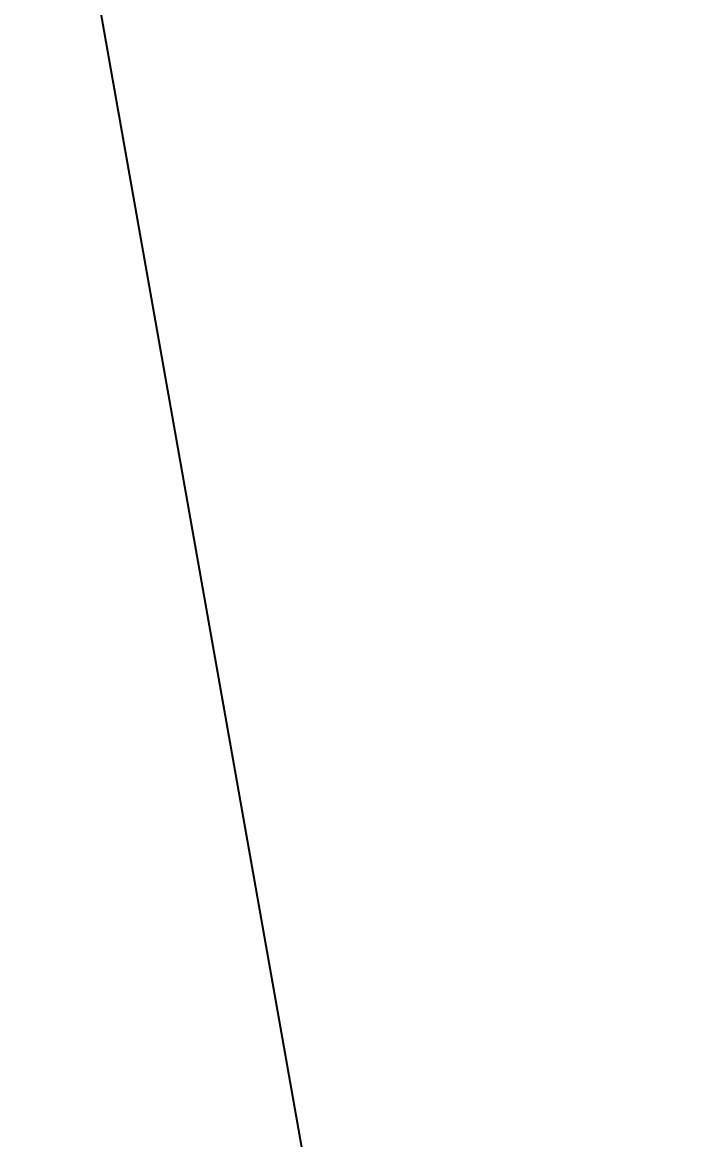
# Model space of a CAD drawing. Header units: millimetres. Extents: x 0 to 8967983, y -224399 to 13801.
# Drawn here: x 69270.62 to 69280.42, y -193854.71 to -193838.23 of the extents above; entities that cross this region are included whole.
import ezdxf
from ezdxf import colors
from ezdxf.entities.mleader import LeaderData, LeaderLine
from ezdxf.math import Vec2, Vec3

# ---------------------------------------------------------------- set-up
doc = ezdxf.new("R2010")
doc.units = ezdxf.units.MM
doc.header["$LTSCALE"] = 10
doc.layers.add('Архитектура', color=251, linetype='Continuous')
doc.layers.get('0').off()
doc.layers.get('0').freeze()
doc.styles.add('ISOCPEUR', font='isocpeur.TTF', dxfattribs={"width": 0.7})

# ---------------------------------------------------------------- blocks, each defined once
blk = doc.blocks.new('_DOTSMALL')
at = {"color": 0, "linetype": 'ByBlock', "const_width": 0.5}
blk.add_lwpolyline([(-0.0625, 0, 1), (0.0625, 0, 1)], format="xyb", close=True, dxfattribs=at)

msp = doc.modelspace()

# ---------------------------------------------------------------- linework, layer by layer
at = {"layer": 'Архитектура', "lineweight": 25, "transparency": 33554684}
for points in [[(69270.361, -193854.889, -0.000016), (69273.118, -193856.814, -0.208057), (69273.675, -193857.521), (69274.061, -193859.355, -0.441111), (69273.863, -193859.637), (69273.365, -193859.725, 0.492552), (69273.185, -193860.005), (69273.304, -193860.672, 0.410627), (69273.938, -193861.11), (69275.259, -193860.876, 0.414326), (69275.704, -193860.24), (69269.919, -193827.604, 0.523933)], [(69270.361, -193854.889, -0.000016), (69273.118, -193856.814, -0.208057), (69273.675, -193857.521), (69274.061, -193859.355, -0.441111), (69273.863, -193859.637), (69273.365, -193859.725, 0.492552), (69273.185, -193860.005), (69273.304, -193860.672, 0.410627), (69273.938, -193861.11), (69275.259, -193860.876, 0.414326), (69275.704, -193860.24), (69269.919, -193827.604, 0.523933)], [(69270.361, -193854.889, -0.000016), (69273.118, -193856.814, -0.208057), (69273.675, -193857.521), (69274.061, -193859.355, -0.441111), (69273.863, -193859.637), (69273.365, -193859.725, 0.492552), (69273.185, -193860.005), (69273.304, -193860.672, 0.410627), (69273.938, -193861.11), (69275.259, -193860.876, 0.414326), (69275.704, -193860.24), (69269.919, -193827.604, 0.523933)], [(69270.361, -193854.889, -0.000016), (69273.118, -193856.814, -0.208057), (69273.675, -193857.521), (69274.061, -193859.355, -0.441111), (69273.863, -193859.637), (69273.365, -193859.725, 0.492552), (69273.185, -193860.005), (69273.304, -193860.672, 0.410627), (69273.938, -193861.11), (69275.259, -193860.876, 0.414326), (69275.704, -193860.24), (69269.919, -193827.604, 0.523933)], [(69270.361, -193854.889, -0.000016), (69273.118, -193856.814, -0.208057), (69273.675, -193857.521), (69274.061, -193859.355, -0.441111), (69273.863, -193859.637), (69273.365, -193859.725, 0.492552), (69273.185, -193860.005), (69273.304, -193860.672, 0.410627), (69273.938, -193861.11), (69275.259, -193860.876, 0.414326), (69275.704, -193860.24), (69269.919, -193827.604, 0.523933)], [(69270.361, -193854.889, -0.000016), (69273.118, -193856.814, -0.208057), (69273.675, -193857.521), (69274.061, -193859.355, -0.441111), (69273.863, -193859.637), (69273.365, -193859.725, 0.492552), (69273.185, -193860.005), (69273.304, -193860.672, 0.410627), (69273.938, -193861.11), (69275.259, -193860.876, 0.414326), (69275.704, -193860.24), (69269.919, -193827.604, 0.523933)], [(69270.361, -193854.889, -0.000016), (69273.118, -193856.814, -0.208057), (69273.675, -193857.521), (69274.061, -193859.355, -0.441111), (69273.863, -193859.637), (69273.365, -193859.725, 0.492552), (69273.185, -193860.005), (69273.304, -193860.672, 0.410627), (69273.938, -193861.11), (69275.259, -193860.876, 0.414326), (69275.704, -193860.24), (69269.919, -193827.604, 0.523933)], [(69270.361, -193854.889, -0.000016), (69273.118, -193856.814, -0.208057), (69273.675, -193857.521), (69274.061, -193859.355, -0.441111), (69273.863, -193859.637), (69273.365, -193859.725, 0.492552), (69273.185, -193860.005), (69273.304, -193860.672, 0.410627), (69273.938, -193861.11), (69275.259, -193860.876, 0.414326), (69275.704, -193860.24), (69269.919, -193827.604, 0.523933)], [(69270.361, -193854.889, -0.000016), (69273.118, -193856.814, -0.208057), (69273.675, -193857.521), (69274.061, -193859.355, -0.441111), (69273.863, -193859.637), (69273.365, -193859.725, 0.492552), (69273.185, -193860.005), (69273.304, -193860.672, 0.410627), (69273.938, -193861.11), (69275.259, -193860.876, 0.414326), (69275.704, -193860.24), (69269.919, -193827.604, 0.523933)], [(69270.361, -193854.889, -0.000016), (69273.118, -193856.814, -0.208057), (69273.675, -193857.521), (69274.061, -193859.355, -0.441111), (69273.863, -193859.637), (69273.365, -193859.725, 0.492552), (69273.185, -193860.005), (69273.304, -193860.672, 0.410627), (69273.938, -193861.11), (69275.259, -193860.876, 0.414326), (69275.704, -193860.24), (69269.919, -193827.604, 0.523933)], [(69270.361, -193854.889, -0.000016), (69273.118, -193856.814, -0.208057), (69273.675, -193857.521), (69274.061, -193859.355, -0.441111), (69273.863, -193859.637), (69273.365, -193859.725, 0.492552), (69273.185, -193860.005), (69273.304, -193860.672, 0.410627), (69273.938, -193861.11), (69275.259, -193860.876, 0.414326), (69275.704, -193860.24), (69269.919, -193827.604, 0.523933)], [(69270.361, -193854.889, -0.000016), (69273.118, -193856.814, -0.208057), (69273.675, -193857.521), (69274.061, -193859.355, -0.441111), (69273.863, -193859.637), (69273.365, -193859.725, 0.492552), (69273.185, -193860.005), (69273.304, -193860.672, 0.410627), (69273.938, -193861.11), (69275.259, -193860.876, 0.414326), (69275.704, -193860.24), (69269.919, -193827.604, 0.523933)], [(69270.361, -193854.889, -0.000016), (69273.118, -193856.814, -0.208057), (69273.675, -193857.521), (69274.061, -193859.355, -0.441111), (69273.863, -193859.637), (69273.365, -193859.725, 0.492552), (69273.185, -193860.005), (69273.304, -193860.672, 0.410627), (69273.938, -193861.11), (69275.259, -193860.876, 0.414326), (69275.704, -193860.24), (69269.919, -193827.604, 0.523933)], [(69270.361, -193854.889, -0.000016), (69273.118, -193856.814, -0.208057), (69273.675, -193857.521), (69274.061, -193859.355, -0.441111), (69273.863, -193859.637), (69273.365, -193859.725, 0.492552), (69273.185, -193860.005), (69273.304, -193860.672, 0.410627), (69273.938, -193861.11), (69275.259, -193860.876, 0.414326), (69275.704, -193860.24), (69269.919, -193827.604, 0.523933)], [(69270.361, -193854.889, -0.000016), (69273.118, -193856.814, -0.208057), (69273.675, -193857.521), (69274.061, -193859.355, -0.441111), (69273.863, -193859.637), (69273.365, -193859.725, 0.492552), (69273.185, -193860.005), (69273.304, -193860.672, 0.410627), (69273.938, -193861.11), (69275.259, -193860.876, 0.414326), (69275.704, -193860.24), (69269.919, -193827.604, 0.523933)], [(69270.361, -193854.889, -0.000016), (69273.118, -193856.814, -0.208057), (69273.675, -193857.521), (69274.061, -193859.355, -0.441111), (69273.863, -193859.637), (69273.365, -193859.725, 0.492552), (69273.185, -193860.005), (69273.304, -193860.672, 0.410627), (69273.938, -193861.11), (69275.259, -193860.876, 0.414326), (69275.704, -193860.24), (69269.919, -193827.604, 0.523933)], [(69270.361, -193854.889, -0.000016), (69273.118, -193856.814, -0.208057), (69273.675, -193857.521), (69274.061, -193859.355, -0.441111), (69273.863, -193859.637), (69273.365, -193859.725, 0.492552), (69273.185, -193860.005), (69273.304, -193860.672, 0.410627), (69273.938, -193861.11), (69275.259, -193860.876, 0.414326), (69275.704, -193860.24), (69269.919, -193827.604, 0.523933)], [(69270.361, -193854.889, -0.000016), (69273.118, -193856.814, -0.208057), (69273.675, -193857.521), (69274.061, -193859.355, -0.441111), (69273.863, -193859.637), (69273.365, -193859.725, 0.492552), (69273.185, -193860.005), (69273.304, -193860.672, 0.410627), (69273.938, -193861.11), (69275.259, -193860.876, 0.414326), (69275.704, -193860.24), (69269.919, -193827.604, 0.523933)], [(69270.361, -193854.889, -0.000016), (69273.118, -193856.814, -0.208057), (69273.675, -193857.521), (69274.061, -193859.355, -0.441111), (69273.863, -193859.637), (69273.365, -193859.725, 0.492552), (69273.185, -193860.005), (69273.304, -193860.672, 0.410627), (69273.938, -193861.11), (69275.259, -193860.876, 0.414326), (69275.704, -193860.24), (69269.919, -193827.604, 0.523933)], [(69270.361, -193854.889, -0.000016), (69273.118, -193856.814, -0.208057), (69273.675, -193857.521), (69274.061, -193859.355, -0.441111), (69273.863, -193859.637), (69273.365, -193859.725, 0.492552), (69273.185, -193860.005), (69273.304, -193860.672, 0.410627), (69273.938, -193861.11), (69275.259, -193860.876, 0.414326), (69275.704, -193860.24), (69269.919, -193827.604, 0.523933)], [(69270.361, -193854.889, -0.000016), (69273.118, -193856.814, -0.208057), (69273.675, -193857.521), (69274.061, -193859.355, -0.441111), (69273.863, -193859.637), (69273.365, -193859.725, 0.492552), (69273.185, -193860.005), (69273.304, -193860.672, 0.410627), (69273.938, -193861.11), (69275.259, -193860.876, 0.414326), (69275.704, -193860.24), (69269.919, -193827.604, 0.523933)], [(69270.361, -193854.889, -0.000016), (69273.118, -193856.814, -0.208057), (69273.675, -193857.521), (69274.061, -193859.355, -0.441111), (69273.863, -193859.637), (69273.365, -193859.725, 0.492552), (69273.185, -193860.005), (69273.304, -193860.672, 0.410627), (69273.938, -193861.11), (69275.259, -193860.876, 0.414326), (69275.704, -193860.24), (69269.919, -193827.604, 0.523933)], [(69270.361, -193854.889, -0.000016), (69273.118, -193856.814, -0.208057), (69273.675, -193857.521), (69274.061, -193859.355, -0.441111), (69273.863, -193859.637), (69273.365, -193859.725, 0.492552), (69273.185, -193860.005), (69273.304, -193860.672, 0.410627), (69273.938, -193861.11), (69275.259, -193860.876, 0.414326), (69275.704, -193860.24), (69269.919, -193827.604, 0.523933)], [(69270.361, -193854.889, -0.000016), (69273.118, -193856.814, -0.208057), (69273.675, -193857.521), (69274.061, -193859.355, -0.441111), (69273.863, -193859.637), (69273.365, -193859.725, 0.492552), (69273.185, -193860.005), (69273.304, -193860.672, 0.410627), (69273.938, -193861.11), (69275.259, -193860.876, 0.414326), (69275.704, -193860.24), (69269.919, -193827.604, 0.523933)], [(69270.361, -193854.889, -0.000016), (69273.118, -193856.814, -0.208057), (69273.675, -193857.521), (69274.061, -193859.355, -0.441111), (69273.863, -193859.637), (69273.365, -193859.725, 0.492552), (69273.185, -193860.005), (69273.304, -193860.672, 0.410627), (69273.938, -193861.11), (69275.259, -193860.876, 0.414326), (69275.704, -193860.24), (69269.919, -193827.604, 0.523933)], [(69270.361, -193854.889, -0.000016), (69273.118, -193856.814, -0.208057), (69273.675, -193857.521), (69274.061, -193859.355, -0.441111), (69273.863, -193859.637), (69273.365, -193859.725, 0.492552), (69273.185, -193860.005), (69273.304, -193860.672, 0.410627), (69273.938, -193861.11), (69275.259, -193860.876, 0.414326), (69275.704, -193860.24), (69269.919, -193827.604, 0.523933)], [(69270.361, -193854.889, -0.000016), (69273.118, -193856.814, -0.208057), (69273.675, -193857.521), (69274.061, -193859.355, -0.441111), (69273.863, -193859.637), (69273.365, -193859.725, 0.492552), (69273.185, -193860.005), (69273.304, -193860.672, 0.410627), (69273.938, -193861.11), (69275.259, -193860.876, 0.414326), (69275.704, -193860.24), (69269.919, -193827.604, 0.523933)], [(69270.361, -193854.889, -0.000016), (69273.118, -193856.814, -0.208057), (69273.675, -193857.521), (69274.061, -193859.355, -0.441111), (69273.863, -193859.637), (69273.365, -193859.725, 0.492552), (69273.185, -193860.005), (69273.304, -193860.672, 0.410627), (69273.938, -193861.11), (69275.259, -193860.876, 0.414326), (69275.704, -193860.24), (69269.919, -193827.604, 0.523933)], [(69270.361, -193854.889, -0.000016), (69273.118, -193856.814, -0.208057), (69273.675, -193857.521), (69274.061, -193859.355, -0.441111), (69273.863, -193859.637), (69273.365, -193859.725, 0.492552), (69273.185, -193860.005), (69273.304, -193860.672, 0.410627), (69273.938, -193861.11), (69275.259, -193860.876, 0.414326), (69275.704, -193860.24), (69269.919, -193827.604, 0.523933)], [(69270.361, -193854.889, -0.000016), (69273.118, -193856.814, -0.208057), (69273.675, -193857.521), (69274.061, -193859.355, -0.441111), (69273.863, -193859.637), (69273.365, -193859.725, 0.492552), (69273.185, -193860.005), (69273.304, -193860.672, 0.410627), (69273.938, -193861.11), (69275.259, -193860.876, 0.414326), (69275.704, -193860.24), (69269.919, -193827.604, 0.523933)], [(69270.361, -193854.889, -0.000016), (69273.118, -193856.814, -0.208057), (69273.675, -193857.521), (69274.061, -193859.355, -0.441111), (69273.863, -193859.637), (69273.365, -193859.725, 0.492552), (69273.185, -193860.005), (69273.304, -193860.672, 0.410627), (69273.938, -193861.11), (69275.259, -193860.876, 0.414326), (69275.704, -193860.24), (69269.919, -193827.604, 0.523933)], [(69270.361, -193854.889, -0.000016), (69273.118, -193856.814, -0.208057), (69273.675, -193857.521), (69274.061, -193859.355, -0.441111), (69273.863, -193859.637), (69273.365, -193859.725, 0.492552), (69273.185, -193860.005), (69273.304, -193860.672, 0.410627), (69273.938, -193861.11), (69275.259, -193860.876, 0.414326), (69275.704, -193860.24), (69269.919, -193827.604, 0.523933)], [(69270.361, -193854.889, -0.000016), (69273.118, -193856.814, -0.208057), (69273.675, -193857.521), (69274.061, -193859.355, -0.441111), (69273.863, -193859.637), (69273.365, -193859.725, 0.492552), (69273.185, -193860.005), (69273.304, -193860.672, 0.410627), (69273.938, -193861.11), (69275.259, -193860.876, 0.414326), (69275.704, -193860.24), (69269.919, -193827.604, 0.523933)], [(69270.361, -193854.889, -0.000016), (69273.118, -193856.814, -0.208057), (69273.675, -193857.521), (69274.061, -193859.355, -0.441111), (69273.863, -193859.637), (69273.365, -193859.725, 0.492552), (69273.185, -193860.005), (69273.304, -193860.672, 0.410627), (69273.938, -193861.11), (69275.259, -193860.876, 0.414326), (69275.704, -193860.24), (69269.919, -193827.604, 0.523933)], [(69270.361, -193854.889, -0.000016), (69273.118, -193856.814, -0.208057), (69273.675, -193857.521), (69274.061, -193859.355, -0.441111), (69273.863, -193859.637), (69273.365, -193859.725, 0.492552), (69273.185, -193860.005), (69273.304, -193860.672, 0.410627), (69273.938, -193861.11), (69275.259, -193860.876, 0.414326), (69275.704, -193860.24), (69269.919, -193827.604, 0.523933)], [(69270.361, -193854.889, -0.000016), (69273.118, -193856.814, -0.208057), (69273.675, -193857.521), (69274.061, -193859.355, -0.441111), (69273.863, -193859.637), (69273.365, -193859.725, 0.492552), (69273.185, -193860.005), (69273.304, -193860.672, 0.410627), (69273.938, -193861.11), (69275.259, -193860.876, 0.414326), (69275.704, -193860.24), (69269.919, -193827.604, 0.523933)], [(69270.361, -193854.889, -0.000016), (69273.118, -193856.814, -0.208057), (69273.675, -193857.521), (69274.061, -193859.355, -0.441111), (69273.863, -193859.637), (69273.365, -193859.725, 0.492552), (69273.185, -193860.005), (69273.304, -193860.672, 0.410627), (69273.938, -193861.11), (69275.259, -193860.876, 0.414326), (69275.704, -193860.24), (69269.919, -193827.604, 0.523933)], [(69270.361, -193854.889, -0.000016), (69273.118, -193856.814, -0.208057), (69273.675, -193857.521), (69274.061, -193859.355, -0.441111), (69273.863, -193859.637), (69273.365, -193859.725, 0.492552), (69273.185, -193860.005), (69273.304, -193860.672, 0.410627), (69273.938, -193861.11), (69275.259, -193860.876, 0.414326), (69275.704, -193860.24), (69269.919, -193827.604, 0.523933)], [(69270.361, -193854.889, -0.000016), (69273.118, -193856.814, -0.208057), (69273.675, -193857.521), (69274.061, -193859.355, -0.441111), (69273.863, -193859.637), (69273.365, -193859.725, 0.492552), (69273.185, -193860.005), (69273.304, -193860.672, 0.410627), (69273.938, -193861.11), (69275.259, -193860.876, 0.414326), (69275.704, -193860.24), (69269.919, -193827.604, 0.523933)], [(69270.361, -193854.889, -0.000016), (69273.118, -193856.814, -0.208057), (69273.675, -193857.521), (69274.061, -193859.355, -0.441111), (69273.863, -193859.637), (69273.365, -193859.725, 0.492552), (69273.185, -193860.005), (69273.304, -193860.672, 0.410627), (69273.938, -193861.11), (69275.259, -193860.876, 0.414326), (69275.704, -193860.24), (69269.919, -193827.604, 0.523933)], [(69270.361, -193854.889, -0.000016), (69273.118, -193856.814, -0.208057), (69273.675, -193857.521), (69274.061, -193859.355, -0.441111), (69273.863, -193859.637), (69273.365, -193859.725, 0.492552), (69273.185, -193860.005), (69273.304, -193860.672, 0.410627), (69273.938, -193861.11), (69275.259, -193860.876, 0.414326), (69275.704, -193860.24), (69269.919, -193827.604, 0.523933)], [(69270.361, -193854.889, -0.000016), (69273.118, -193856.814, -0.208057), (69273.675, -193857.521), (69274.061, -193859.355, -0.441111), (69273.863, -193859.637), (69273.365, -193859.725, 0.492552), (69273.185, -193860.005), (69273.304, -193860.672, 0.410627), (69273.938, -193861.11), (69275.259, -193860.876, 0.414326), (69275.704, -193860.24), (69269.919, -193827.604, 0.523933)], [(69270.361, -193854.889, -0.000016), (69273.118, -193856.814, -0.208057), (69273.675, -193857.521), (69274.061, -193859.355, -0.441111), (69273.863, -193859.637), (69273.365, -193859.725, 0.492552), (69273.185, -193860.005), (69273.304, -193860.672, 0.410627), (69273.938, -193861.11), (69275.259, -193860.876, 0.414326), (69275.704, -193860.24), (69269.919, -193827.604, 0.523933)], [(69270.361, -193854.889, -0.000016), (69273.118, -193856.814, -0.208057), (69273.675, -193857.521), (69274.061, -193859.355, -0.441111), (69273.863, -193859.637), (69273.365, -193859.725, 0.492552), (69273.185, -193860.005), (69273.304, -193860.672, 0.410627), (69273.938, -193861.11), (69275.259, -193860.876, 0.414326), (69275.704, -193860.24), (69269.919, -193827.604, 0.523933)], [(69270.361, -193854.889, -0.000016), (69273.118, -193856.814, -0.208057), (69273.675, -193857.521), (69274.061, -193859.355, -0.441111), (69273.863, -193859.637), (69273.365, -193859.725, 0.492552), (69273.185, -193860.005), (69273.304, -193860.672, 0.410627), (69273.938, -193861.11), (69275.259, -193860.876, 0.414326), (69275.704, -193860.24), (69269.919, -193827.604, 0.523933)], [(69270.361, -193854.889, -0.000016), (69273.118, -193856.814, -0.208057), (69273.675, -193857.521), (69274.061, -193859.355, -0.441111), (69273.863, -193859.637), (69273.365, -193859.725, 0.492552), (69273.185, -193860.005), (69273.304, -193860.672, 0.410627), (69273.938, -193861.11), (69275.259, -193860.876, 0.414326), (69275.704, -193860.24), (69269.919, -193827.604, 0.523933)], [(69270.361, -193854.889, -0.000016), (69273.118, -193856.814, -0.208057), (69273.675, -193857.521), (69274.061, -193859.355, -0.441111), (69273.863, -193859.637), (69273.365, -193859.725, 0.492552), (69273.185, -193860.005), (69273.304, -193860.672, 0.410627), (69273.938, -193861.11), (69275.259, -193860.876, 0.414326), (69275.704, -193860.24), (69269.919, -193827.604, 0.523933)], [(69270.361, -193854.889, -0.000016), (69273.118, -193856.814, -0.208057), (69273.675, -193857.521), (69274.061, -193859.355, -0.441111), (69273.863, -193859.637), (69273.365, -193859.725, 0.492552), (69273.185, -193860.005), (69273.304, -193860.672, 0.410627), (69273.938, -193861.11), (69275.259, -193860.876, 0.414326), (69275.704, -193860.24), (69269.919, -193827.604, 0.523933)], [(69270.361, -193854.889, -0.000016), (69273.118, -193856.814, -0.208057), (69273.675, -193857.521), (69274.061, -193859.355, -0.441111), (69273.863, -193859.637), (69273.365, -193859.725, 0.492552), (69273.185, -193860.005), (69273.304, -193860.672, 0.410627), (69273.938, -193861.11), (69275.259, -193860.876, 0.414326), (69275.704, -193860.24), (69269.919, -193827.604, 0.523933)], [(69270.361, -193854.889, -0.000016), (69273.118, -193856.814, -0.208057), (69273.675, -193857.521), (69274.061, -193859.355, -0.441111), (69273.863, -193859.637), (69273.365, -193859.725, 0.492552), (69273.185, -193860.005), (69273.304, -193860.672, 0.410627), (69273.938, -193861.11), (69275.259, -193860.876, 0.414326), (69275.704, -193860.24), (69269.919, -193827.604, 0.523933)], [(69270.361, -193854.889, -0.000016), (69273.118, -193856.814, -0.208057), (69273.675, -193857.521), (69274.061, -193859.355, -0.441111), (69273.863, -193859.637), (69273.365, -193859.725, 0.492552), (69273.185, -193860.005), (69273.304, -193860.672, 0.410627), (69273.938, -193861.11), (69275.259, -193860.876, 0.414326), (69275.704, -193860.24), (69269.919, -193827.604, 0.523933)], [(69270.361, -193854.889, -0.000016), (69273.118, -193856.814, -0.208057), (69273.675, -193857.521), (69274.061, -193859.355, -0.441111), (69273.863, -193859.637), (69273.365, -193859.725, 0.492552), (69273.185, -193860.005), (69273.304, -193860.672, 0.410627), (69273.938, -193861.11), (69275.259, -193860.876, 0.414326), (69275.704, -193860.24), (69269.919, -193827.604, 0.523933)], [(69270.361, -193854.889, -0.000016), (69273.118, -193856.814, -0.208057), (69273.675, -193857.521), (69274.061, -193859.355, -0.441111), (69273.863, -193859.637), (69273.365, -193859.725, 0.492552), (69273.185, -193860.005), (69273.304, -193860.672, 0.410627), (69273.938, -193861.11), (69275.259, -193860.876, 0.414326), (69275.704, -193860.24), (69269.919, -193827.604, 0.523933)], [(69270.361, -193854.889, -0.000016), (69273.118, -193856.814, -0.208057), (69273.675, -193857.521), (69274.061, -193859.355, -0.441111), (69273.863, -193859.637), (69273.365, -193859.725, 0.492552), (69273.185, -193860.005), (69273.304, -193860.672, 0.410627), (69273.938, -193861.11), (69275.259, -193860.876, 0.414326), (69275.704, -193860.24), (69269.919, -193827.604, 0.523933)], [(69270.361, -193854.889, -0.000016), (69273.118, -193856.814, -0.208057), (69273.675, -193857.521), (69274.061, -193859.355, -0.441111), (69273.863, -193859.637), (69273.365, -193859.725, 0.492552), (69273.185, -193860.005), (69273.304, -193860.672, 0.410627), (69273.938, -193861.11), (69275.259, -193860.876, 0.414326), (69275.704, -193860.24), (69269.919, -193827.604, 0.523933)], [(69270.361, -193854.889, -0.000016), (69273.118, -193856.814, -0.208057), (69273.675, -193857.521), (69274.061, -193859.355, -0.441111), (69273.863, -193859.637), (69273.365, -193859.725, 0.492552), (69273.185, -193860.005), (69273.304, -193860.672, 0.410627), (69273.938, -193861.11), (69275.259, -193860.876, 0.414326), (69275.704, -193860.24), (69269.919, -193827.604, 0.523933)], [(69270.361, -193854.889, -0.000016), (69273.118, -193856.814, -0.208057), (69273.675, -193857.521), (69274.061, -193859.355, -0.441111), (69273.863, -193859.637), (69273.365, -193859.725, 0.492552), (69273.185, -193860.005), (69273.304, -193860.672, 0.410627), (69273.938, -193861.11), (69275.259, -193860.876, 0.414326), (69275.704, -193860.24), (69269.919, -193827.604, 0.523933)], [(69270.361, -193854.889, -0.000016), (69273.118, -193856.814, -0.208057), (69273.675, -193857.521), (69274.061, -193859.355, -0.441111), (69273.863, -193859.637), (69273.365, -193859.725, 0.492552), (69273.185, -193860.005), (69273.304, -193860.672, 0.410627), (69273.938, -193861.11), (69275.259, -193860.876, 0.414326), (69275.704, -193860.24), (69269.919, -193827.604, 0.523933)], [(69270.361, -193854.889, -0.000016), (69273.118, -193856.814, -0.208057), (69273.675, -193857.521), (69274.061, -193859.355, -0.441111), (69273.863, -193859.637), (69273.365, -193859.725, 0.492552), (69273.185, -193860.005), (69273.304, -193860.672, 0.410627), (69273.938, -193861.11), (69275.259, -193860.876, 0.414326), (69275.704, -193860.24), (69269.919, -193827.604, 0.523933)], [(69270.361, -193854.889, -0.000016), (69273.118, -193856.814, -0.208057), (69273.675, -193857.521), (69274.061, -193859.355, -0.441111), (69273.863, -193859.637), (69273.365, -193859.725, 0.492552), (69273.185, -193860.005), (69273.304, -193860.672, 0.410627), (69273.938, -193861.11), (69275.259, -193860.876, 0.414326), (69275.704, -193860.24), (69269.919, -193827.604, 0.523933)], [(69270.361, -193854.889, -0.000016), (69273.118, -193856.814, -0.208057), (69273.675, -193857.521), (69274.061, -193859.355, -0.441111), (69273.863, -193859.637), (69273.365, -193859.725, 0.492552), (69273.185, -193860.005), (69273.304, -193860.672, 0.410627), (69273.938, -193861.11), (69275.259, -193860.876, 0.414326), (69275.704, -193860.24), (69269.919, -193827.604, 0.523933)], [(69270.361, -193854.889, -0.000016), (69273.118, -193856.814, -0.208057), (69273.675, -193857.521), (69274.061, -193859.355, -0.441111), (69273.863, -193859.637), (69273.365, -193859.725, 0.492552), (69273.185, -193860.005), (69273.304, -193860.672, 0.410627), (69273.938, -193861.11), (69275.259, -193860.876, 0.414326), (69275.704, -193860.24), (69269.919, -193827.604, 0.523933)], [(69270.361, -193854.889, -0.000016), (69273.118, -193856.814, -0.208057), (69273.675, -193857.521), (69274.061, -193859.355, -0.441111), (69273.863, -193859.637), (69273.365, -193859.725, 0.492552), (69273.185, -193860.005), (69273.304, -193860.672, 0.410627), (69273.938, -193861.11), (69275.259, -193860.876, 0.414326), (69275.704, -193860.24), (69269.919, -193827.604, 0.523933)], [(69270.361, -193854.889, -0.000016), (69273.118, -193856.814, -0.208057), (69273.675, -193857.521), (69274.061, -193859.355, -0.441111), (69273.863, -193859.637), (69273.365, -193859.725, 0.492552), (69273.185, -193860.005), (69273.304, -193860.672, 0.410627), (69273.938, -193861.11), (69275.259, -193860.876, 0.414326), (69275.704, -193860.24), (69269.919, -193827.604, 0.523933)], [(69270.361, -193854.889, -0.000016), (69273.118, -193856.814, -0.208057), (69273.675, -193857.521), (69274.061, -193859.355, -0.441111), (69273.863, -193859.637), (69273.365, -193859.725, 0.492552), (69273.185, -193860.005), (69273.304, -193860.672, 0.410627), (69273.938, -193861.11), (69275.259, -193860.876, 0.414326), (69275.704, -193860.24), (69269.919, -193827.604, 0.523933)], [(69270.361, -193854.889, -0.000016), (69273.118, -193856.814, -0.208057), (69273.675, -193857.521), (69274.061, -193859.355, -0.441111), (69273.863, -193859.637), (69273.365, -193859.725, 0.492552), (69273.185, -193860.005), (69273.304, -193860.672, 0.410627), (69273.938, -193861.11), (69275.259, -193860.876, 0.414326), (69275.704, -193860.24), (69269.919, -193827.604, 0.523933)], [(69270.361, -193854.889, -0.000016), (69273.118, -193856.814, -0.208057), (69273.675, -193857.521), (69274.061, -193859.355, -0.441111), (69273.863, -193859.637), (69273.365, -193859.725, 0.492552), (69273.185, -193860.005), (69273.304, -193860.672, 0.410627), (69273.938, -193861.11), (69275.259, -193860.876, 0.414326), (69275.704, -193860.24), (69269.919, -193827.604, 0.523933)], [(69270.361, -193854.889, -0.000016), (69273.118, -193856.814, -0.208057), (69273.675, -193857.521), (69274.061, -193859.355, -0.441111), (69273.863, -193859.637), (69273.365, -193859.725, 0.492552), (69273.185, -193860.005), (69273.304, -193860.672, 0.410627), (69273.938, -193861.11), (69275.259, -193860.876, 0.414326), (69275.704, -193860.24), (69269.919, -193827.604, 0.523933)], [(69270.361, -193854.889, -0.000016), (69273.118, -193856.814, -0.208057), (69273.675, -193857.521), (69274.061, -193859.355, -0.441111), (69273.863, -193859.637), (69273.365, -193859.725, 0.492552), (69273.185, -193860.005), (69273.304, -193860.672, 0.410627), (69273.938, -193861.11), (69275.259, -193860.876, 0.414326), (69275.704, -193860.24), (69269.919, -193827.604, 0.523933)], [(69270.361, -193854.889, -0.000016), (69273.118, -193856.814, -0.208057), (69273.675, -193857.521), (69274.061, -193859.355, -0.441111), (69273.863, -193859.637), (69273.365, -193859.725, 0.492552), (69273.185, -193860.005), (69273.304, -193860.672, 0.410627), (69273.938, -193861.11), (69275.259, -193860.876, 0.414326), (69275.704, -193860.24), (69269.919, -193827.604, 0.523933)], [(69270.361, -193854.889, -0.000016), (69273.118, -193856.814, -0.208057), (69273.675, -193857.521), (69274.061, -193859.355, -0.441111), (69273.863, -193859.637), (69273.365, -193859.725, 0.492552), (69273.185, -193860.005), (69273.304, -193860.672, 0.410627), (69273.938, -193861.11), (69275.259, -193860.876, 0.414326), (69275.704, -193860.24), (69269.919, -193827.604, 0.523933)], [(69270.361, -193854.889, -0.000016), (69273.118, -193856.814, -0.208057), (69273.675, -193857.521), (69274.061, -193859.355, -0.441111), (69273.863, -193859.637), (69273.365, -193859.725, 0.492552), (69273.185, -193860.005), (69273.304, -193860.672, 0.410627), (69273.938, -193861.11), (69275.259, -193860.876, 0.414326), (69275.704, -193860.24), (69269.919, -193827.604, 0.523933)], [(69270.361, -193854.889, -0.000016), (69273.118, -193856.814, -0.208057), (69273.675, -193857.521), (69274.061, -193859.355, -0.441111), (69273.863, -193859.637), (69273.365, -193859.725, 0.492552), (69273.185, -193860.005), (69273.304, -193860.672, 0.410627), (69273.938, -193861.11), (69275.259, -193860.876, 0.414326), (69275.704, -193860.24), (69269.919, -193827.604, 0.523933)], [(69270.361, -193854.889, -0.000016), (69273.118, -193856.814, -0.208057), (69273.675, -193857.521), (69274.061, -193859.355, -0.441111), (69273.863, -193859.637), (69273.365, -193859.725, 0.492552), (69273.185, -193860.005), (69273.304, -193860.672, 0.410627), (69273.938, -193861.11), (69275.259, -193860.876, 0.414326), (69275.704, -193860.24), (69269.919, -193827.604, 0.523933)], [(69270.361, -193854.889, -0.000016), (69273.118, -193856.814, -0.208057), (69273.675, -193857.521), (69274.061, -193859.355, -0.441111), (69273.863, -193859.637), (69273.365, -193859.725, 0.492552), (69273.185, -193860.005), (69273.304, -193860.672, 0.410627), (69273.938, -193861.11), (69275.259, -193860.876, 0.414326), (69275.704, -193860.24), (69269.919, -193827.604, 0.523933)], [(69270.361, -193854.889, -0.000016), (69273.118, -193856.814, -0.208057), (69273.675, -193857.521), (69274.061, -193859.355, -0.441111), (69273.863, -193859.637), (69273.365, -193859.725, 0.492552), (69273.185, -193860.005), (69273.304, -193860.672, 0.410627), (69273.938, -193861.11), (69275.259, -193860.876, 0.414326), (69275.704, -193860.24), (69269.919, -193827.604, 0.523933)], [(69270.361, -193854.889, -0.000016), (69273.118, -193856.814, -0.208057), (69273.675, -193857.521), (69274.061, -193859.355, -0.441111), (69273.863, -193859.637), (69273.365, -193859.725, 0.492552), (69273.185, -193860.005), (69273.304, -193860.672, 0.410627), (69273.938, -193861.11), (69275.259, -193860.876, 0.414326), (69275.704, -193860.24), (69269.919, -193827.604, 0.523933)], [(69270.361, -193854.889, -0.000016), (69273.118, -193856.814, -0.208057), (69273.675, -193857.521), (69274.061, -193859.355, -0.441111), (69273.863, -193859.637), (69273.365, -193859.725, 0.492552), (69273.185, -193860.005), (69273.304, -193860.672, 0.410627), (69273.938, -193861.11), (69275.259, -193860.876, 0.414326), (69275.704, -193860.24), (69269.919, -193827.604, 0.523933)], [(69270.361, -193854.889, -0.000016), (69273.118, -193856.814, -0.208057), (69273.675, -193857.521), (69274.061, -193859.355, -0.441111), (69273.863, -193859.637), (69273.365, -193859.725, 0.492552), (69273.185, -193860.005), (69273.304, -193860.672, 0.410627), (69273.938, -193861.11), (69275.259, -193860.876, 0.414326), (69275.704, -193860.24), (69269.919, -193827.604, 0.523933)], [(69270.361, -193854.889, -0.000016), (69273.118, -193856.814, -0.208057), (69273.675, -193857.521), (69274.061, -193859.355, -0.441111), (69273.863, -193859.637), (69273.365, -193859.725, 0.492552), (69273.185, -193860.005), (69273.304, -193860.672, 0.410627), (69273.938, -193861.11), (69275.259, -193860.876, 0.414326), (69275.704, -193860.24), (69269.919, -193827.604, 0.523933)], [(69270.361, -193854.889, -0.000016), (69273.118, -193856.814, -0.208057), (69273.675, -193857.521), (69274.061, -193859.355, -0.441111), (69273.863, -193859.637), (69273.365, -193859.725, 0.492552), (69273.185, -193860.005), (69273.304, -193860.672, 0.410627), (69273.938, -193861.11), (69275.259, -193860.876, 0.414326), (69275.704, -193860.24), (69269.919, -193827.604, 0.523933)], [(69270.361, -193854.889, -0.000016), (69273.118, -193856.814, -0.208057), (69273.675, -193857.521), (69274.061, -193859.355, -0.441111), (69273.863, -193859.637), (69273.365, -193859.725, 0.492552), (69273.185, -193860.005), (69273.304, -193860.672, 0.410627), (69273.938, -193861.11), (69275.259, -193860.876, 0.414326), (69275.704, -193860.24), (69269.919, -193827.604, 0.523933)], [(69270.361, -193854.889, -0.000016), (69273.118, -193856.814, -0.208057), (69273.675, -193857.521), (69274.061, -193859.355, -0.441111), (69273.863, -193859.637), (69273.365, -193859.725, 0.492552), (69273.185, -193860.005), (69273.304, -193860.672, 0.410627), (69273.938, -193861.11), (69275.259, -193860.876, 0.414326), (69275.704, -193860.24), (69269.919, -193827.604, 0.523933)], [(69270.361, -193854.889, -0.000016), (69273.118, -193856.814, -0.208057), (69273.675, -193857.521), (69274.061, -193859.355, -0.441111), (69273.863, -193859.637), (69273.365, -193859.725, 0.492552), (69273.185, -193860.005), (69273.304, -193860.672, 0.410627), (69273.938, -193861.11), (69275.259, -193860.876, 0.414326), (69275.704, -193860.24), (69269.919, -193827.604, 0.523933)], [(69270.361, -193854.889, -0.000016), (69273.118, -193856.814, -0.208057), (69273.675, -193857.521), (69274.061, -193859.355, -0.441111), (69273.863, -193859.637), (69273.365, -193859.725, 0.492552), (69273.185, -193860.005), (69273.304, -193860.672, 0.410627), (69273.938, -193861.11), (69275.259, -193860.876, 0.414326), (69275.704, -193860.24), (69269.919, -193827.604, 0.523933)], [(69270.361, -193854.889, -0.000016), (69273.118, -193856.814, -0.208057), (69273.675, -193857.521), (69274.061, -193859.355, -0.441111), (69273.863, -193859.637), (69273.365, -193859.725, 0.492552), (69273.185, -193860.005), (69273.304, -193860.672, 0.410627), (69273.938, -193861.11), (69275.259, -193860.876, 0.414326), (69275.704, -193860.24), (69269.919, -193827.604, 0.523933)], [(69270.361, -193854.889, -0.000016), (69273.118, -193856.814, -0.208057), (69273.675, -193857.521), (69274.061, -193859.355, -0.441111), (69273.863, -193859.637), (69273.365, -193859.725, 0.492552), (69273.185, -193860.005), (69273.304, -193860.672, 0.410627), (69273.938, -193861.11), (69275.259, -193860.876, 0.414326), (69275.704, -193860.24), (69269.919, -193827.604, 0.523933)], [(69270.361, -193854.889, -0.000016), (69273.118, -193856.814, -0.208057), (69273.675, -193857.521), (69274.061, -193859.355, -0.441111), (69273.863, -193859.637), (69273.365, -193859.725, 0.492552), (69273.185, -193860.005), (69273.304, -193860.672, 0.410627), (69273.938, -193861.11), (69275.259, -193860.876, 0.414326), (69275.704, -193860.24), (69269.919, -193827.604, 0.523933)], [(69270.361, -193854.889, -0.000016), (69273.118, -193856.814, -0.208057), (69273.675, -193857.521), (69274.061, -193859.355, -0.441111), (69273.863, -193859.637), (69273.365, -193859.725, 0.492552), (69273.185, -193860.005), (69273.304, -193860.672, 0.410627), (69273.938, -193861.11), (69275.259, -193860.876, 0.414326), (69275.704, -193860.24), (69269.919, -193827.604, 0.523933)], [(69270.361, -193854.889, -0.000016), (69273.118, -193856.814, -0.208057), (69273.675, -193857.521), (69274.061, -193859.355, -0.441111), (69273.863, -193859.637), (69273.365, -193859.725, 0.492552), (69273.185, -193860.005), (69273.304, -193860.672, 0.410627), (69273.938, -193861.11), (69275.259, -193860.876, 0.414326), (69275.704, -193860.24), (69269.919, -193827.604, 0.523933)], [(69270.361, -193854.889, -0.000016), (69273.118, -193856.814, -0.208057), (69273.675, -193857.521), (69274.061, -193859.355, -0.441111), (69273.863, -193859.637), (69273.365, -193859.725, 0.492552), (69273.185, -193860.005), (69273.304, -193860.672, 0.410627), (69273.938, -193861.11), (69275.259, -193860.876, 0.414326), (69275.704, -193860.24), (69269.919, -193827.604, 0.523933)], [(69270.361, -193854.889, -0.000016), (69273.118, -193856.814, -0.208057), (69273.675, -193857.521), (69274.061, -193859.355, -0.441111), (69273.863, -193859.637), (69273.365, -193859.725, 0.492552), (69273.185, -193860.005), (69273.304, -193860.672, 0.410627), (69273.938, -193861.11), (69275.259, -193860.876, 0.414326), (69275.704, -193860.24), (69269.919, -193827.604, 0.523933)], [(69270.361, -193854.889, -0.000016), (69273.118, -193856.814, -0.208057), (69273.675, -193857.521), (69274.061, -193859.355, -0.441111), (69273.863, -193859.637), (69273.365, -193859.725, 0.492552), (69273.185, -193860.005), (69273.304, -193860.672, 0.410627), (69273.938, -193861.11), (69275.259, -193860.876, 0.414326), (69275.704, -193860.24), (69269.919, -193827.604, 0.523933)], [(69270.361, -193854.889, -0.000016), (69273.118, -193856.814, -0.208057), (69273.675, -193857.521), (69274.061, -193859.355, -0.441111), (69273.863, -193859.637), (69273.365, -193859.725, 0.492552), (69273.185, -193860.005), (69273.304, -193860.672, 0.410627), (69273.938, -193861.11), (69275.259, -193860.876, 0.414326), (69275.704, -193860.24), (69269.919, -193827.604, 0.523933)], [(69270.361, -193854.889, -0.000016), (69273.118, -193856.814, -0.208057), (69273.675, -193857.521), (69274.061, -193859.355, -0.441111), (69273.863, -193859.637), (69273.365, -193859.725, 0.492552), (69273.185, -193860.005), (69273.304, -193860.672, 0.410627), (69273.938, -193861.11), (69275.259, -193860.876, 0.414326), (69275.704, -193860.24), (69269.919, -193827.604, 0.523933)], [(69270.361, -193854.889, -0.000016), (69273.118, -193856.814, -0.208057), (69273.675, -193857.521), (69274.061, -193859.355, -0.441111), (69273.863, -193859.637), (69273.365, -193859.725, 0.492552), (69273.185, -193860.005), (69273.304, -193860.672, 0.410627), (69273.938, -193861.11), (69275.259, -193860.876, 0.414326), (69275.704, -193860.24), (69269.919, -193827.604, 0.523933)], [(69270.361, -193854.889, -0.000016), (69273.118, -193856.814, -0.208057), (69273.675, -193857.521), (69274.061, -193859.355, -0.441111), (69273.863, -193859.637), (69273.365, -193859.725, 0.492552), (69273.185, -193860.005), (69273.304, -193860.672, 0.410627), (69273.938, -193861.11), (69275.259, -193860.876, 0.414326), (69275.704, -193860.24), (69269.919, -193827.604, 0.523933)], [(69270.361, -193854.889, -0.000016), (69273.118, -193856.814, -0.208057), (69273.675, -193857.521), (69274.061, -193859.355, -0.441111), (69273.863, -193859.637), (69273.365, -193859.725, 0.492552), (69273.185, -193860.005), (69273.304, -193860.672, 0.410627), (69273.938, -193861.11), (69275.259, -193860.876, 0.414326), (69275.704, -193860.24), (69269.919, -193827.604, 0.523933)], [(69270.361, -193854.889, -0.000016), (69273.118, -193856.814, -0.208057), (69273.675, -193857.521), (69274.061, -193859.355, -0.441111), (69273.863, -193859.637), (69273.365, -193859.725, 0.492552), (69273.185, -193860.005), (69273.304, -193860.672, 0.410627), (69273.938, -193861.11), (69275.259, -193860.876, 0.414326), (69275.704, -193860.24), (69269.919, -193827.604, 0.523933)], [(69270.361, -193854.889, -0.000016), (69273.118, -193856.814, -0.208057), (69273.675, -193857.521), (69274.061, -193859.355, -0.441111), (69273.863, -193859.637), (69273.365, -193859.725, 0.492552), (69273.185, -193860.005), (69273.304, -193860.672, 0.410627), (69273.938, -193861.11), (69275.259, -193860.876, 0.414326), (69275.704, -193860.24), (69269.919, -193827.604, 0.523933)], [(69270.361, -193854.889, -0.000016), (69273.118, -193856.814, -0.208057), (69273.675, -193857.521), (69274.061, -193859.355, -0.441111), (69273.863, -193859.637), (69273.365, -193859.725, 0.492552), (69273.185, -193860.005), (69273.304, -193860.672, 0.410627), (69273.938, -193861.11), (69275.259, -193860.876, 0.414326), (69275.704, -193860.24), (69269.919, -193827.604, 0.523933)], [(69270.361, -193854.889, -0.000016), (69273.118, -193856.814, -0.208057), (69273.675, -193857.521), (69274.061, -193859.355, -0.441111), (69273.863, -193859.637), (69273.365, -193859.725, 0.492552), (69273.185, -193860.005), (69273.304, -193860.672, 0.410627), (69273.938, -193861.11), (69275.259, -193860.876, 0.414326), (69275.704, -193860.24), (69269.919, -193827.604, 0.523933)], [(69270.361, -193854.889, -0.000016), (69273.118, -193856.814, -0.208057), (69273.675, -193857.521), (69274.061, -193859.355, -0.441111), (69273.863, -193859.637), (69273.365, -193859.725, 0.492552), (69273.185, -193860.005), (69273.304, -193860.672, 0.410627), (69273.938, -193861.11), (69275.259, -193860.876, 0.414326), (69275.704, -193860.24), (69269.919, -193827.604, 0.523933)], [(69270.361, -193854.889, -0.000016), (69273.118, -193856.814, -0.208057), (69273.675, -193857.521), (69274.061, -193859.355, -0.441111), (69273.863, -193859.637), (69273.365, -193859.725, 0.492552), (69273.185, -193860.005), (69273.304, -193860.672, 0.410627), (69273.938, -193861.11), (69275.259, -193860.876, 0.414326), (69275.704, -193860.24), (69269.919, -193827.604, 0.523933)], [(69270.361, -193854.889, -0.000016), (69273.118, -193856.814, -0.208057), (69273.675, -193857.521), (69274.061, -193859.355, -0.441111), (69273.863, -193859.637), (69273.365, -193859.725, 0.492552), (69273.185, -193860.005), (69273.304, -193860.672, 0.410627), (69273.938, -193861.11), (69275.259, -193860.876, 0.414326), (69275.704, -193860.24), (69269.919, -193827.604, 0.523933)], [(69270.361, -193854.889, -0.000016), (69273.118, -193856.814, -0.208057), (69273.675, -193857.521), (69274.061, -193859.355, -0.441111), (69273.863, -193859.637), (69273.365, -193859.725, 0.492552), (69273.185, -193860.005), (69273.304, -193860.672, 0.410627), (69273.938, -193861.11), (69275.259, -193860.876, 0.414326), (69275.704, -193860.24), (69269.919, -193827.604, 0.523933)], [(69270.361, -193854.889, -0.000016), (69273.118, -193856.814, -0.208057), (69273.675, -193857.521), (69274.061, -193859.355, -0.441111), (69273.863, -193859.637), (69273.365, -193859.725, 0.492552), (69273.185, -193860.005), (69273.304, -193860.672, 0.410627), (69273.938, -193861.11), (69275.259, -193860.876, 0.414326), (69275.704, -193860.24), (69269.919, -193827.604, 0.523933)], [(69270.361, -193854.889, -0.000016), (69273.118, -193856.814, -0.208057), (69273.675, -193857.521), (69274.061, -193859.355, -0.441111), (69273.863, -193859.637), (69273.365, -193859.725, 0.492552), (69273.185, -193860.005), (69273.304, -193860.672, 0.410627), (69273.938, -193861.11), (69275.259, -193860.876, 0.414326), (69275.704, -193860.24), (69269.919, -193827.604, 0.523933)], [(69270.361, -193854.889, -0.000016), (69273.118, -193856.814, -0.208057), (69273.675, -193857.521), (69274.061, -193859.355, -0.441111), (69273.863, -193859.637), (69273.365, -193859.725, 0.492552), (69273.185, -193860.005), (69273.304, -193860.672, 0.410627), (69273.938, -193861.11), (69275.259, -193860.876, 0.414326), (69275.704, -193860.24), (69269.919, -193827.604, 0.523933)], [(69270.361, -193854.889, -0.000016), (69273.118, -193856.814, -0.208057), (69273.675, -193857.521), (69274.061, -193859.355, -0.441111), (69273.863, -193859.637), (69273.365, -193859.725, 0.492552), (69273.185, -193860.005), (69273.304, -193860.672, 0.410627), (69273.938, -193861.11), (69275.259, -193860.876, 0.414326), (69275.704, -193860.24), (69269.919, -193827.604, 0.523933)], [(69270.361, -193854.889, -0.000016), (69273.118, -193856.814, -0.208057), (69273.675, -193857.521), (69274.061, -193859.355, -0.441111), (69273.863, -193859.637), (69273.365, -193859.725, 0.492552), (69273.185, -193860.005), (69273.304, -193860.672, 0.410627), (69273.938, -193861.11), (69275.259, -193860.876, 0.414326), (69275.704, -193860.24), (69269.919, -193827.604, 0.523933)], [(69270.361, -193854.889, -0.000016), (69273.118, -193856.814, -0.208057), (69273.675, -193857.521), (69274.061, -193859.355, -0.441111), (69273.863, -193859.637), (69273.365, -193859.725, 0.492552), (69273.185, -193860.005), (69273.304, -193860.672, 0.410627), (69273.938, -193861.11), (69275.259, -193860.876, 0.414326), (69275.704, -193860.24), (69269.919, -193827.604, 0.523933)], [(69270.361, -193854.889, -0.000016), (69273.118, -193856.814, -0.208057), (69273.675, -193857.521), (69274.061, -193859.355, -0.441111), (69273.863, -193859.637), (69273.365, -193859.725, 0.492552), (69273.185, -193860.005), (69273.304, -193860.672, 0.410627), (69273.938, -193861.11), (69275.259, -193860.876, 0.414326), (69275.704, -193860.24), (69269.919, -193827.604, 0.523933)], [(69270.361, -193854.889, -0.000016), (69273.118, -193856.814, -0.208057), (69273.675, -193857.521), (69274.061, -193859.355, -0.441111), (69273.863, -193859.637), (69273.365, -193859.725, 0.492552), (69273.185, -193860.005), (69273.304, -193860.672, 0.410627), (69273.938, -193861.11), (69275.259, -193860.876, 0.414326), (69275.704, -193860.24), (69269.919, -193827.604, 0.523933)], [(69270.361, -193854.889, -0.000016), (69273.118, -193856.814, -0.208057), (69273.675, -193857.521), (69274.061, -193859.355, -0.441111), (69273.863, -193859.637), (69273.365, -193859.725, 0.492552), (69273.185, -193860.005), (69273.304, -193860.672, 0.410627), (69273.938, -193861.11), (69275.259, -193860.876, 0.414326), (69275.704, -193860.24), (69269.919, -193827.604, 0.523933)], [(69270.361, -193854.889, -0.000016), (69273.118, -193856.814, -0.208057), (69273.675, -193857.521), (69274.061, -193859.355, -0.441111), (69273.863, -193859.637), (69273.365, -193859.725, 0.492552), (69273.185, -193860.005), (69273.304, -193860.672, 0.410627), (69273.938, -193861.11), (69275.259, -193860.876, 0.414326), (69275.704, -193860.24), (69269.919, -193827.604, 0.523933)], [(69270.361, -193854.889, -0.000016), (69273.118, -193856.814, -0.208057), (69273.675, -193857.521), (69274.061, -193859.355, -0.441111), (69273.863, -193859.637), (69273.365, -193859.725, 0.492552), (69273.185, -193860.005), (69273.304, -193860.672, 0.410627), (69273.938, -193861.11), (69275.259, -193860.876, 0.414326), (69275.704, -193860.24), (69269.919, -193827.604, 0.523933)], [(69270.361, -193854.889, -0.000016), (69273.118, -193856.814, -0.208057), (69273.675, -193857.521), (69274.061, -193859.355, -0.441111), (69273.863, -193859.637), (69273.365, -193859.725, 0.492552), (69273.185, -193860.005), (69273.304, -193860.672, 0.410627), (69273.938, -193861.11), (69275.259, -193860.876, 0.414326), (69275.704, -193860.24), (69269.919, -193827.604, 0.523933)], [(69270.361, -193854.889, -0.000016), (69273.118, -193856.814, -0.208057), (69273.675, -193857.521), (69274.061, -193859.355, -0.441111), (69273.863, -193859.637), (69273.365, -193859.725, 0.492552), (69273.185, -193860.005), (69273.304, -193860.672, 0.410627), (69273.938, -193861.11), (69275.259, -193860.876, 0.414326), (69275.704, -193860.24), (69269.919, -193827.604, 0.523933)], [(69270.361, -193854.889, -0.000016), (69273.118, -193856.814, -0.208057), (69273.675, -193857.521), (69274.061, -193859.355, -0.441111), (69273.863, -193859.637), (69273.365, -193859.725, 0.492552), (69273.185, -193860.005), (69273.304, -193860.672, 0.410627), (69273.938, -193861.11), (69275.259, -193860.876, 0.414326), (69275.704, -193860.24), (69269.919, -193827.604, 0.523933)], [(69270.361, -193854.889, -0.000016), (69273.118, -193856.814, -0.208057), (69273.675, -193857.521), (69274.061, -193859.355, -0.441111), (69273.863, -193859.637), (69273.365, -193859.725, 0.492552), (69273.185, -193860.005), (69273.304, -193860.672, 0.410627), (69273.938, -193861.11), (69275.259, -193860.876, 0.414326), (69275.704, -193860.24), (69269.919, -193827.604, 0.523933)], [(69270.361, -193854.889, -0.000016), (69273.118, -193856.814, -0.208057), (69273.675, -193857.521), (69274.061, -193859.355, -0.441111), (69273.863, -193859.637), (69273.365, -193859.725, 0.492552), (69273.185, -193860.005), (69273.304, -193860.672, 0.410627), (69273.938, -193861.11), (69275.259, -193860.876, 0.414326), (69275.704, -193860.24), (69269.919, -193827.604, 0.523933)], [(69270.361, -193854.889, -0.000016), (69273.118, -193856.814, -0.208057), (69273.675, -193857.521), (69274.061, -193859.355, -0.441111), (69273.863, -193859.637), (69273.365, -193859.725, 0.492552), (69273.185, -193860.005), (69273.304, -193860.672, 0.410627), (69273.938, -193861.11), (69275.259, -193860.876, 0.414326), (69275.704, -193860.24), (69269.919, -193827.604, 0.523933)], [(69270.361, -193854.889, -0.000016), (69273.118, -193856.814, -0.208057), (69273.675, -193857.521), (69274.061, -193859.355, -0.441111), (69273.863, -193859.637), (69273.365, -193859.725, 0.492552), (69273.185, -193860.005), (69273.304, -193860.672, 0.410627), (69273.938, -193861.11), (69275.259, -193860.876, 0.414326), (69275.704, -193860.24), (69269.919, -193827.604, 0.523933)], [(69270.361, -193854.889, -0.000016), (69273.118, -193856.814, -0.208057), (69273.675, -193857.521), (69274.061, -193859.355, -0.441111), (69273.863, -193859.637), (69273.365, -193859.725, 0.492552), (69273.185, -193860.005), (69273.304, -193860.672, 0.410627), (69273.938, -193861.11), (69275.259, -193860.876, 0.414326), (69275.704, -193860.24), (69269.919, -193827.604, 0.523933)], [(69270.361, -193854.889, -0.000016), (69273.118, -193856.814, -0.208057), (69273.675, -193857.521), (69274.061, -193859.355, -0.441111), (69273.863, -193859.637), (69273.365, -193859.725, 0.492552), (69273.185, -193860.005), (69273.304, -193860.672, 0.410627), (69273.938, -193861.11), (69275.259, -193860.876, 0.414326), (69275.704, -193860.24), (69269.919, -193827.604, 0.523933)], [(69266.99, -193857.9, -0.000016), (69268.918, -193855.145, -0.439819)], [(69266.99, -193857.9, -0.000016), (69268.918, -193855.145, -0.439819)], [(69266.99, -193857.9, -0.000016), (69268.918, -193855.145, -0.439819)], [(69266.99, -193857.9, -0.000016), (69268.918, -193855.145, -0.439819)], [(69266.99, -193857.9, -0.000016), (69268.918, -193855.145, -0.439819)], [(69266.99, -193857.9, -0.000016), (69268.918, -193855.145, -0.439819)], [(69266.99, -193857.9, -0.000016), (69268.918, -193855.145, -0.439819)], [(69266.99, -193857.9, -0.000016), (69268.918, -193855.145, -0.439819)], [(69266.99, -193857.9, -0.000016), (69268.918, -193855.145, -0.439819)], [(69266.99, -193857.9, -0.000016), (69268.918, -193855.145, -0.439819)], [(69266.99, -193857.9, -0.000016), (69268.918, -193855.145, -0.439819)], [(69266.99, -193857.9, -0.000016), (69268.918, -193855.145, -0.439819)], [(69266.99, -193857.9, -0.000016), (69268.918, -193855.145, -0.439819)], [(69266.99, -193857.9, -0.000016), (69268.918, -193855.145, -0.439819)], [(69266.99, -193857.9, -0.000016), (69268.918, -193855.145, -0.439819)], [(69266.99, -193857.9, -0.000016), (69268.918, -193855.145, -0.439819)], [(69266.99, -193857.9, -0.000016), (69268.918, -193855.145, -0.439819)], [(69266.99, -193857.9, -0.000016), (69268.918, -193855.145, -0.439819)], [(69266.99, -193857.9, -0.000016), (69268.918, -193855.145, -0.439819)], [(69266.99, -193857.9, -0.000016), (69268.918, -193855.145, -0.439819)], [(69266.99, -193857.9, -0.000016), (69268.918, -193855.145, -0.439819)], [(69266.99, -193857.9, -0.000016), (69268.918, -193855.145, -0.439819)], [(69266.99, -193857.9, -0.000016), (69268.918, -193855.145, -0.439819)], [(69266.99, -193857.9, -0.000016), (69268.918, -193855.145, -0.439819)], [(69266.99, -193857.9, -0.000016), (69268.918, -193855.145, -0.439819)], [(69266.99, -193857.9, -0.000016), (69268.918, -193855.145, -0.439819)], [(69266.99, -193857.9, -0.000016), (69268.918, -193855.145, -0.439819)], [(69266.99, -193857.9, -0.000016), (69268.918, -193855.145, -0.439819)], [(69266.99, -193857.9, -0.000016), (69268.918, -193855.145, -0.439819)], [(69266.99, -193857.9, -0.000016), (69268.918, -193855.145, -0.439819)], [(69266.99, -193857.9, -0.000016), (69268.918, -193855.145, -0.439819)], [(69266.99, -193857.9, -0.000016), (69268.918, -193855.145, -0.439819)], [(69266.99, -193857.9, -0.000016), (69268.918, -193855.145, -0.439819)], [(69266.99, -193857.9, -0.000016), (69268.918, -193855.145, -0.439819)], [(69266.99, -193857.9, -0.000016), (69268.918, -193855.145, -0.439819)], [(69266.99, -193857.9, -0.000016), (69268.918, -193855.145, -0.439819)], [(69266.99, -193857.9, -0.000016), (69268.918, -193855.145, -0.439819)], [(69266.99, -193857.9, -0.000016), (69268.918, -193855.145, -0.439819)], [(69266.99, -193857.9, -0.000016), (69268.918, -193855.145, -0.439819)], [(69266.99, -193857.9, -0.000016), (69268.918, -193855.145, -0.439819)], [(69266.99, -193857.9, -0.000016), (69268.918, -193855.145, -0.439819)], [(69266.99, -193857.9, -0.000016), (69268.918, -193855.145, -0.439819)], [(69266.99, -193857.9, -0.000016), (69268.918, -193855.145, -0.439819)], [(69266.99, -193857.9, -0.000016), (69268.918, -193855.145, -0.439819)], [(69266.99, -193857.9, -0.000016), (69268.918, -193855.145, -0.439819)], [(69266.99, -193857.9, -0.000016), (69268.918, -193855.145, -0.439819)], [(69266.99, -193857.9, -0.000016), (69268.918, -193855.145, -0.439819)], [(69266.99, -193857.9, -0.000016), (69268.918, -193855.145, -0.439819)], [(69266.99, -193857.9, -0.000016), (69268.918, -193855.145, -0.439819)], [(69266.99, -193857.9, -0.000016), (69268.918, -193855.145, -0.439819)], [(69266.99, -193857.9, -0.000016), (69268.918, -193855.145, -0.439819)], [(69266.99, -193857.9, -0.000016), (69268.918, -193855.145, -0.439819)], [(69266.99, -193857.9, -0.000016), (69268.918, -193855.145, -0.439819)], [(69266.99, -193857.9, -0.000016), (69268.918, -193855.145, -0.439819)], [(69266.99, -193857.9, -0.000016), (69268.918, -193855.145, -0.439819)], [(69266.99, -193857.9, -0.000016), (69268.918, -193855.145, -0.439819)], [(69266.99, -193857.9, -0.000016), (69268.918, -193855.145, -0.439819)], [(69266.99, -193857.9, -0.000016), (69268.918, -193855.145, -0.439819)], [(69266.99, -193857.9, -0.000016), (69268.918, -193855.145, -0.439819)], [(69266.99, -193857.9, -0.000016), (69268.918, -193855.145, -0.439819)], [(69266.99, -193857.9, -0.000016), (69268.918, -193855.145, -0.439819)], [(69266.99, -193857.9, -0.000016), (69268.918, -193855.145, -0.439819)], [(69266.99, -193857.9, -0.000016), (69268.918, -193855.145, -0.439819)], [(69266.99, -193857.9, -0.000016), (69268.918, -193855.145, -0.439819)], [(69266.99, -193857.9, -0.000016), (69268.918, -193855.145, -0.439819)], [(69266.99, -193857.9, -0.000016), (69268.918, -193855.145, -0.439819)], [(69266.99, -193857.9, -0.000016), (69268.918, -193855.145, -0.439819)], [(69266.99, -193857.9, -0.000016), (69268.918, -193855.145, -0.439819)], [(69266.99, -193857.9, -0.000016), (69268.918, -193855.145, -0.439819)], [(69266.99, -193857.9, -0.000016), (69268.918, -193855.145, -0.439819)], [(69266.99, -193857.9, -0.000016), (69268.918, -193855.145, -0.439819)], [(69266.99, -193857.9, -0.000016), (69268.918, -193855.145, -0.439819)], [(69266.99, -193857.9, -0.000016), (69268.918, -193855.145, -0.439819)], [(69266.99, -193857.9, -0.000016), (69268.918, -193855.145, -0.439819)], [(69266.99, -193857.9, -0.000016), (69268.918, -193855.145, -0.439819)], [(69266.99, -193857.9, -0.000016), (69268.918, -193855.145, -0.439819)], [(69266.99, -193857.9, -0.000016), (69268.918, -193855.145, -0.439819)], [(69266.99, -193857.9, -0.000016), (69268.918, -193855.145, -0.439819)], [(69266.99, -193857.9, -0.000016), (69268.918, -193855.145, -0.439819)], [(69266.99, -193857.9, -0.000016), (69268.918, -193855.145, -0.439819)], [(69266.99, -193857.9, -0.000016), (69268.918, -193855.145, -0.439819)], [(69266.99, -193857.9, -0.000016), (69268.918, -193855.145, -0.439819)], [(69266.99, -193857.9, -0.000016), (69268.918, -193855.145, -0.439819)], [(69266.99, -193857.9, -0.000016), (69268.918, -193855.145, -0.439819)], [(69266.99, -193857.9, -0.000016), (69268.918, -193855.145, -0.439819)], [(69266.99, -193857.9, -0.000016), (69268.918, -193855.145, -0.439819)], [(69266.99, -193857.9, -0.000016), (69268.918, -193855.145, -0.439819)], [(69266.99, -193857.9, -0.000016), (69268.918, -193855.145, -0.439819)], [(69266.99, -193857.9, -0.000016), (69268.918, -193855.145, -0.439819)], [(69266.99, -193857.9, -0.000016), (69268.918, -193855.145, -0.439819)], [(69266.99, -193857.9, -0.000016), (69268.918, -193855.145, -0.439819)], [(69266.99, -193857.9, -0.000016), (69268.918, -193855.145, -0.439819)], [(69266.99, -193857.9, -0.000016), (69268.918, -193855.145, -0.439819)], [(69266.99, -193857.9, -0.000016), (69268.918, -193855.145, -0.439819)], [(69266.99, -193857.9, -0.000016), (69268.918, -193855.145, -0.439819)], [(69266.99, -193857.9, -0.000016), (69268.918, -193855.145, -0.439819)], [(69266.99, -193857.9, -0.000016), (69268.918, -193855.145, -0.439819)], [(69266.99, -193857.9, -0.000016), (69268.918, -193855.145, -0.439819)], [(69266.99, -193857.9, -0.000016), (69268.918, -193855.145, -0.439819)], [(69266.99, -193857.9, -0.000016), (69268.918, -193855.145, -0.439819)], [(69266.99, -193857.9, -0.000016), (69268.918, -193855.145, -0.439819)], [(69266.99, -193857.9, -0.000016), (69268.918, -193855.145, -0.439819)], [(69266.99, -193857.9, -0.000016), (69268.918, -193855.145, -0.439819)], [(69266.99, -193857.9, -0.000016), (69268.918, -193855.145, -0.439819)], [(69266.99, -193857.9, -0.000016), (69268.918, -193855.145, -0.439819)], [(69266.99, -193857.9, -0.000016), (69268.918, -193855.145, -0.439819)], [(69266.99, -193857.9, -0.000016), (69268.918, -193855.145, -0.439819)], [(69266.99, -193857.9, -0.000016), (69268.918, -193855.145, -0.439819)], [(69266.99, -193857.9, -0.000016), (69268.918, -193855.145, -0.439819)], [(69266.99, -193857.9, -0.000016), (69268.918, -193855.145, -0.439819)], [(69266.99, -193857.9, -0.000016), (69268.918, -193855.145, -0.439819)], [(69266.99, -193857.9, -0.000016), (69268.918, -193855.145, -0.439819)], [(69266.99, -193857.9, -0.000016), (69268.918, -193855.145, -0.439819)], [(69266.99, -193857.9, -0.000016), (69268.918, -193855.145, -0.439819)], [(69266.99, -193857.9, -0.000016), (69268.918, -193855.145, -0.439819)], [(69266.99, -193857.9, -0.000016), (69268.918, -193855.145, -0.439819)], [(69266.99, -193857.9, -0.000016), (69268.918, -193855.145, -0.439819)], [(69266.99, -193857.9, -0.000016), (69268.918, -193855.145, -0.439819)], [(69266.99, -193857.9, -0.000016), (69268.918, -193855.145, -0.439819)], [(69266.99, -193857.9, -0.000016), (69268.918, -193855.145, -0.439819)], [(69266.99, -193857.9, -0.000016), (69268.918, -193855.145, -0.439819)], [(69266.99, -193857.9, -0.000016), (69268.918, -193855.145, -0.439819)], [(69266.99, -193857.9, -0.000016), (69268.918, -193855.145, -0.439819)], [(69266.99, -193857.9, -0.000016), (69268.918, -193855.145, -0.439819)], [(69266.99, -193857.9, -0.000016), (69268.918, -193855.145, -0.439819)], [(69266.99, -193857.9, -0.000016), (69268.918, -193855.145, -0.439819)], [(69266.99, -193857.9, -0.000016), (69268.918, -193855.145, -0.439819)]]:
    msp.add_lwpolyline(points, format="xyb", dxfattribs=at)
msp.add_arc((68711.014, -184296.962), 9778.655, 272.592548, 356.6353914, dxfattribs=at)

# ---------------------------------------------------------------- leaders
ml = msp.add_multileader_mtext('Standard', dxfattribs=at)
ml.set_content('{\\W0.8;-2,250}', color=256, style='ISOCPEUR')
ml.set_leader_properties(color=256, linetype='Continuous', lineweight=-1)
ml.set_arrow_properties(name='DOTSMALL')
ml.build(insert=Vec2(0, 0))
ml.multileader.update_dxf_attribs({"has_text_frame": 1, "text_left_attachment_type": 4, "text_right_attachment_type": 4, "dogleg_length": 100, "arrow_head_size": 180})
ctx = ml.context
ctx.base_point, ctx.char_height, ctx.arrow_head_size, ctx.landing_gap_size, ctx.plane_origin = Vec3(69101.211, -196521.617), 250, 180, 50, Vec3(68896.091, -197241.918)
ctx.left_attachment, ctx.right_attachment = 4, 4
notes = []
notes.append((ctx, [(0, (0, 0, 0), (0, 0), (1, 0), 1, [])]))
ctx.mtext.insert, ctx.mtext.width, ctx.mtext.defined_height, ctx.mtext.line_spacing_style, ctx.mtext.flow_direction = Vec3(69151.211, -196188.284), 769.98896, 343.888, 2, 5
for ctx, leaders in notes:
    for number, flags, end, landing, length, lines in leaders:
        leader = LeaderData()
        leader.index, (leader.has_last_leader_line, leader.has_dogleg_vector, leader.attachment_direction) = number, flags
        leader.last_leader_point, leader.dogleg_vector, leader.dogleg_length = Vec3(end), Vec3(landing), length
        for number, points, colour, breaks in lines:
            line = LeaderLine()
            line.index, line.vertices, line.color, line.breaks = number, Vec3.list(points), colors.encode_raw_color(colour), breaks
            leader.lines.append(line)
        ctx.leaders.append(leader)

doc.saveas('drawing.dxf')
